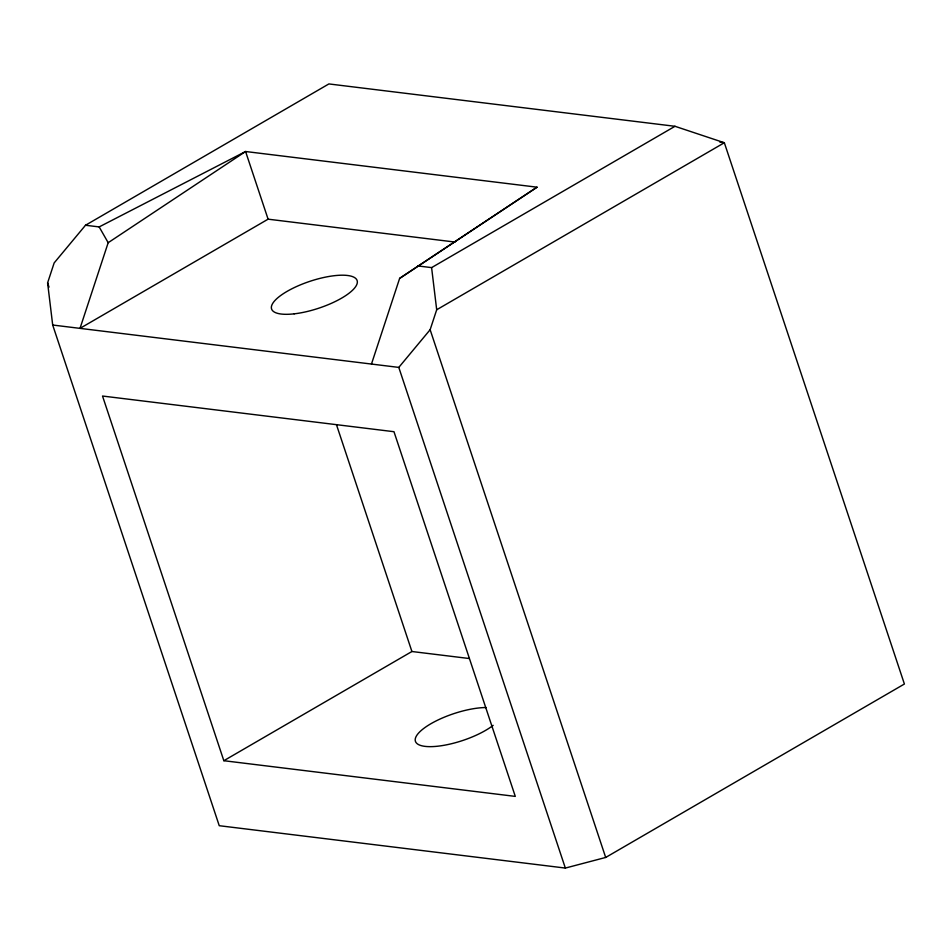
<?xml version="1.0" encoding="UTF-8"?>
<svg xmlns="http://www.w3.org/2000/svg" width="952" height="952" viewBox="0 0 952 952"><rect width="100%" height="100%" fill="white"/><g stroke="black" fill="none" stroke-linecap="round" stroke-linejoin="round"><path stroke-width="1.43" d="M47.6 282.887L54.157 262.93L85.501 225.255L328.892 83.931L674.992 126.295L724.341 142.74L904.4 684.012L605.686 857.454L565.345 868.069L219.246 825.705L52.693 325.025L47.6 282.887L49.004 287.123M371.47 364.045L399.638 278.389L537.035 187.187L245.58 151.511L108.183 242.7L80.016 328.369L268.095 219.174L455.032 242.058M52.693 325.025L398.793 367.401L430.137 329.713L436.694 309.757L431.601 267.619L674.992 126.295M399.638 278.389L537.035 187.187M436.694 309.757L724.341 142.74L719.926 142.205M223.839 760.707L515.294 796.396L393.973 431.708L102.519 396.032L223.839 760.707L411.918 651.513L469.324 658.534M85.501 225.255L99.163 226.921L245.58 151.511L268.095 219.174M417.94 265.941L431.601 267.619M99.163 226.921L108.183 242.7M430.137 329.713L605.686 857.454M398.793 367.401L565.345 868.069M336.508 424.818L411.918 651.513M493.16 725.341A45.065 14.149 -18.4 0 1 432.184 746.618A45.065 14.149 -18.4 0 1 424.711 727.721A45.065 14.149 -18.4 0 1 486.127 707.538M294.156 313.839A45.065 14.149 -18.4 0 0 357.321 281.506A45.065 14.149 -18.4 0 0 291.598 288.92A45.065 14.149 -18.4 0 0 294.156 313.839"/></g></svg>
